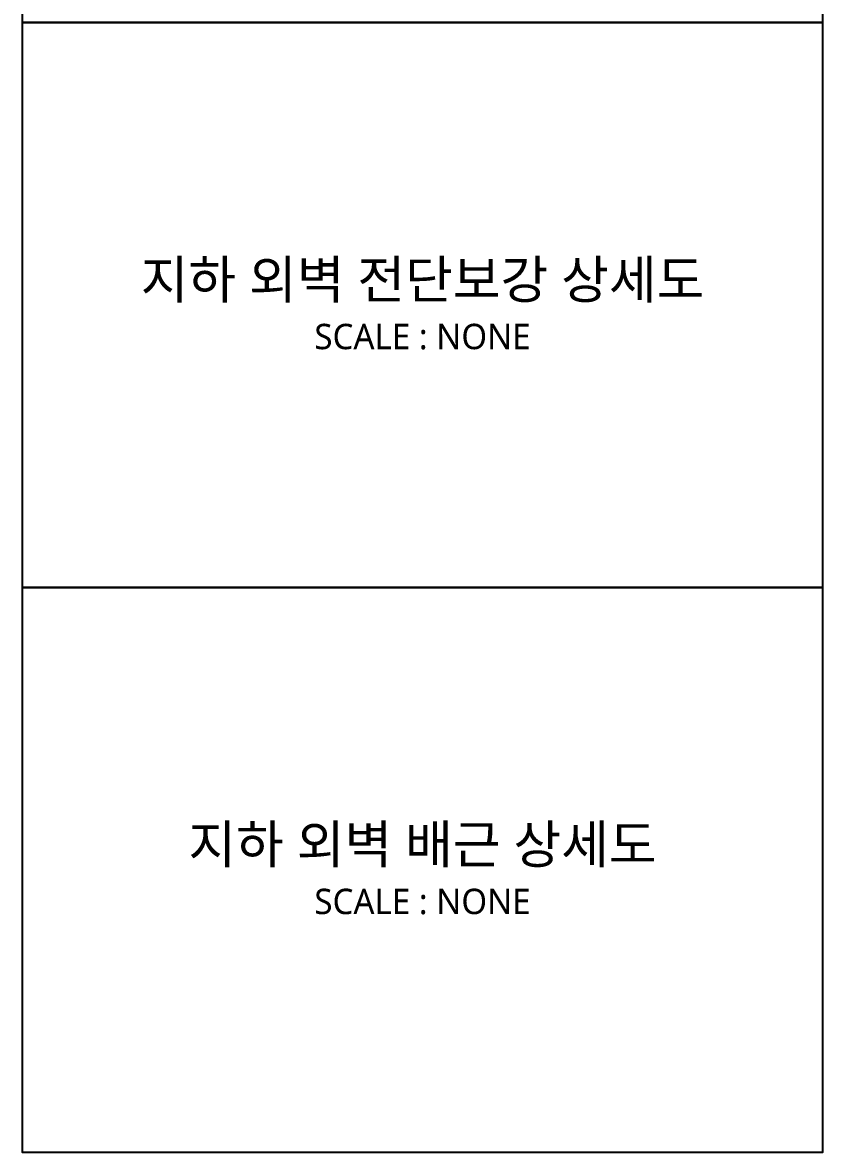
# Model space of a CAD drawing. Header units: millimetres. Extents: x 0 to 252030, y -124740 to 196020.
# Drawn here: x 0 to 25230, y -71280 to -35640 of the extents above; entities that cross this region are included whole.
import ezdxf

# ---------------------------------------------------------------- set-up
doc = ezdxf.new("R2010")
doc.units = ezdxf.units.MM
doc.header["$LTSCALE"] = 30
doc.layers.add('DEFPOINT', color=151, linetype='Continuous', plot=False)
doc.styles.add('맑은 고딕', font='malgun.ttf')

msp = doc.modelspace()

# ---------------------------------------------------------------- linework, layer by layer
at = {"layer": 'DEFPOINT'}
for points in [[(0.00014, -17820.00008), (25230.00014, -17820.00008), (25230.00014, -35640.00008), (0.00014, -35640.00008)], [(0.00014, -35640.00008), (25230.00014, -35640.00008), (25230.00014, -53460.00008), (0.00014, -53460.00008)], [(0.00014, -53460.00008), (25230.00014, -53460.00008), (25230.00014, -71280.00008), (0.00014, -71280.00008)]]:
    msp.add_lwpolyline(points, close=True, dxfattribs=at)

# ---------------------------------------------------------------- texts
at = {"layer": 'DEFPOINT', "color": 3, "char_height": 1200, "width": 25230, "attachment_point": 5, "style": '맑은 고딕'}
for s, insert in [('지하 외벽 전단보강 상세도\\P{\\H0.66667x;SCALE : NONE}', (12615.00014, -44550.00008)), ('지하 외벽 배근 상세도\\P{\\H0.66667x;SCALE : NONE}', (12615.00014, -62370.00008))]:
    msp.add_mtext(s, dxfattribs=dict(at, insert=insert))

doc.saveas('drawing.dxf')
